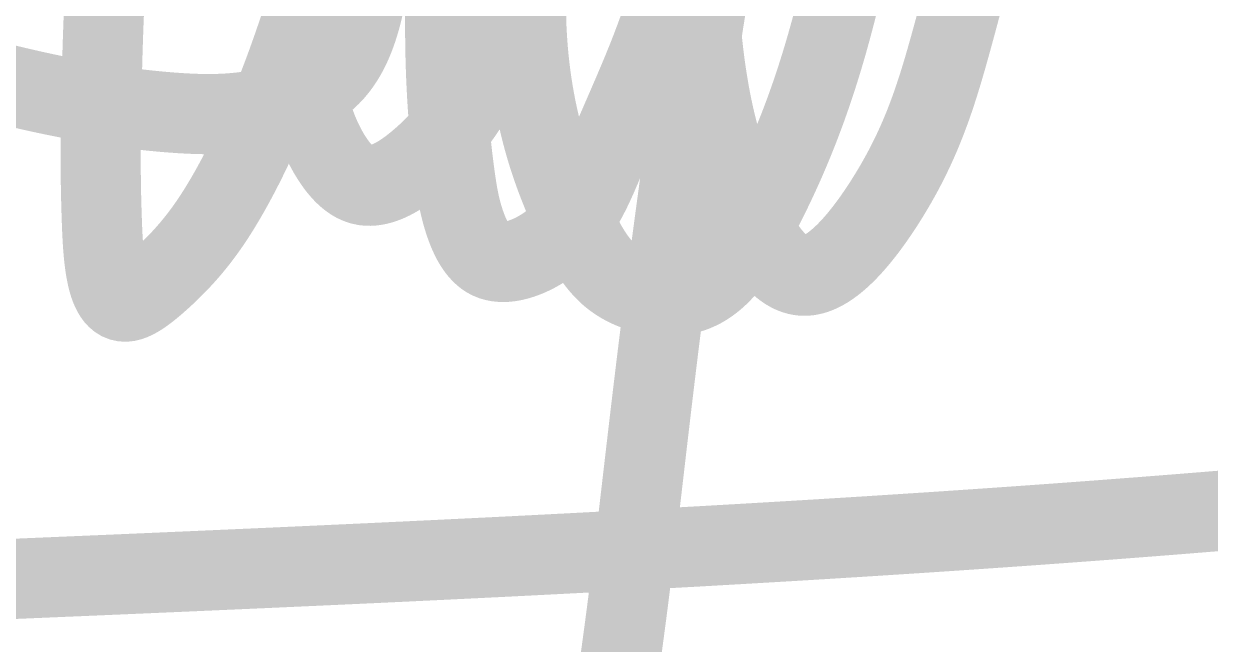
# Model space of a CAD drawing. Header units: millimetres. Extents: x 142758 to 365363, y -504867 to -415100.
# Drawn here: x 266373 to 266597.7, y -471196.3 to -471078.9 of the extents above; entities that cross this region are included whole.
import ezdxf
from ezdxf.enums import TextEntityAlignment as Align

# ---------------------------------------------------------------- set-up
doc = ezdxf.new("R2010")
doc.units = ezdxf.units.MM
doc.header["$LTSCALE"] = 20
doc.header["$MEASUREMENT"] = 0
for name, color, linetype, lineweight in [('LC ISO', 153, 'Continuous', 13), ('LC Net thay', 7, 'Continuous', 25), ('LC Text1', 3, 'Continuous', 20)]:
    doc.layers.add(name, color=color, linetype=linetype, lineweight=lineweight)
doc.styles.add('Khungten', font='VHAVAN.TTF', dxfattribs={"width": 0.9, "height": 5000})
doc.styles.add('Title', font='VHBLACK.TTF', dxfattribs={"width": 0.8})

# ---------------------------------------------------------------- blocks, each defined once
blk = doc.blocks.new('Mr. Giang')
at = {"layer": 'LC ISO', "const_width": 50}
for points in [[(2924.86, 205.14), (2926.64, 204.69), (2928.42, 204.23), (2930.2, 203.78), (2931.31, 203.51), (2933.77, 202.89), (2935.55, 202.45), (2937.33, 202.01), (2939.12, 201.58), (2940.91, 201.14), (2942.69, 200.71), (2944.48, 200.29), (2946.27, 199.86), (2948.06, 199.45), (2949.85, 199.03), (2951.64, 198.62), (2953.44, 198.21), (2955.23, 197.8), (2957.03, 197.4), (2958.82, 197), (2960.62, 196.61), (2962.41, 196.22), (2964.21, 195.83), (2966.01, 195.45), (2967.81, 195.08), (2969.61, 194.7), (2971.41, 194.33), (2973.21, 193.97), (2975.01, 193.61), (2976.81, 193.25), (2978.62, 192.9), (2980.42, 192.56), (2982.23, 192.22), (2984.03, 191.88), (2985.84, 191.55), (2987.64, 191.22), (2989.45, 190.9), (2991.26, 190.58), (2993.07, 190.27), (2994.88, 189.96), (2996.69, 189.66), (2998.5, 189.37), (3000.31, 189.08), (3002.12, 188.79), (3003.93, 188.52), (3005.74, 188.24), (3007.56, 187.98), (3009.37, 187.71), (3011.18, 187.46), (3013, 187.21), (3014.81, 186.96), (3016.63, 186.73), (3018.44, 186.5), (3020.26, 186.27), (3022.08, 186.05), (3023.9, 185.84), (3025.71, 185.63), (3027.53, 185.43), (3029.35, 185.24), (3031.17, 185.06), (3032.99, 184.88), (3034.81, 184.7), (3036.63, 184.54), (3038.45, 184.38), (3040.27, 184.23), (3042.09, 184.08), (3044.59, 183.9), (3045.73, 183.82), (3047.55, 183.69), (3049.38, 183.58), (3051.2, 183.48), (3053.02, 183.38), (3054.85, 183.3), (3056.67, 183.22), (3058.5, 183.16), (3060.32, 183.11), (3062.15, 183.08), (3063.97, 183.05), (3065.8, 183.05), (3067.63, 183.06), (3069.46, 183.08), (3071.29, 183.12), (3073.12, 183.18), (3074.95, 183.26), (3076.78, 183.35), (3078.61, 183.47), (3080.45, 183.6), (3082.28, 183.76), (3084.12, 183.93), (3085.95, 184.13), (3087.79, 184.36), (3089.63, 184.6), (3091.47, 184.87), (3093.31, 185.17), (3095.16, 185.49), (3097.03, 185.84), (3098.85, 186.21), (3100.69, 186.62), (3102.53, 187.05), (3104.37, 187.51), (3106.21, 187.99), (3108.04, 188.51), (3109.85, 189.06), (3111.66, 189.64), (3113.46, 190.25), (3115.24, 190.89), (3117.01, 191.56), (3118.76, 192.27), (3120.49, 193.01), (3122.2, 193.78), (3123.89, 194.59), (3125.56, 195.43), (3127.2, 196.31), (3128.82, 197.22), (3130.41, 198.17), (3131.96, 199.15), (3133.49, 200.17), (3134.98, 201.23), (3136.43, 202.33), (3137.85, 203.47), (3139.24, 204.64), (3140.58, 205.86), (3141.88, 207.12), (3143.63, 208.95), (3144.35, 209.75), (3145.51, 211.13), (3146.63, 212.54), (3147.71, 213.99), (3148.75, 215.48), (3149.75, 217), (3150.71, 218.56), (3151.63, 220.14), (3152.51, 221.75), (3153.35, 223.39), (3154.16, 225.05), (3154.94, 226.73), (3155.68, 228.44), (3156.39, 230.16), (3157.07, 231.91), (3157.72, 233.67), (3158.34, 235.44), (3158.93, 237.23), (3159.5, 239.02), (3160.03, 240.83), (3160.55, 242.64), (3161.04, 244.46), (3161.71, 247.07), (3161.96, 248.1), (3162.38, 249.93), (3162.79, 251.76), (3163.17, 253.58), (3163.54, 255.41), (3163.88, 257.24), (3164.21, 259.07), (3164.52, 260.9), (3164.81, 262.74), (3165.08, 264.57)], [(3001.31, 264.37), (3001.22, 262.47), (3001.13, 260.58), (3001.04, 258.69), (3000.95, 256.8), (3000.86, 254.92), (3000.78, 253.03), (3000.7, 251.15), (3000.62, 249.27), (3000.54, 247.39), (3000.46, 245.52), (3000.39, 243.64), (3000.31, 241.77), (3000.24, 239.91), (3000.17, 238.04), (3000.1, 236.18), (3000.04, 234.32), (2999.97, 232.47), (2999.91, 230.62), (2999.85, 228.77), (2999.79, 226.93), (2999.73, 225.09), (2999.67, 223.25), (2999.62, 221.42), (2999.56, 219.6), (2999.51, 217.77), (2999.46, 215.96), (2999.41, 214.15), (2999.36, 212.34), (2999.32, 210.54), (2999.27, 208.74), (2999.23, 206.95), (2999.18, 205.16), (2999.14, 203.38), (2999.1, 201.61), (2999.06, 199.84), (2999.03, 198.08), (2998.99, 196.32), (2998.96, 194.57), (2998.92, 192.83), (2998.89, 191.09), (2998.86, 189.36), (2998.83, 187.64), (2998.8, 185.92), (2998.77, 184.21), (2998.74, 182.51), (2998.72, 180.82), (2998.69, 179.13), (2998.67, 177.46), (2998.65, 175.78), (2998.63, 174.08), (2998.61, 172.47), (2998.59, 170.82), (2998.57, 169.17), (2998.55, 167.53), (2998.54, 165.89), (2998.52, 164.25), (2998.51, 162.61), (2998.5, 160.96), (2998.49, 159.3), (2998.49, 157.63), (2998.49, 155.96), (2998.49, 154.27), (2998.49, 152.57), (2998.5, 150.85), (2998.5, 149.11), (2998.52, 147.35), (2998.53, 145.58), (2998.55, 143.77), (2998.57, 141.95), (2998.6, 140.09), (2998.63, 138.21), (2998.66, 136.29), (2998.7, 134.34), (2998.74, 132.36), (2998.79, 130.34), (2998.84, 128.28), (2998.9, 126.18), (2998.96, 124.03), (2999.03, 121.85), (2999.1, 119.61), (2999.18, 117.34), (2999.26, 115), (2999.35, 112.63), (2999.45, 110.23), (2999.57, 107.8), (2999.7, 105.37), (2999.85, 102.92), (3000.02, 100.48), (3000.21, 98.06), (3000.43, 95.65), (3000.67, 93.28), (3000.95, 90.95), (3001.26, 88.67), (3001.6, 86.45), (3001.99, 84.29), (3002.41, 82.21), (3002.88, 80.22), (3003.39, 78.32), (3003.95, 76.52), (3004.57, 74.84), (3005.23, 73.28), (3005.95, 71.85), (3006.73, 70.56), (3007.57, 69.42), (3008.48, 68.44), (3009.45, 67.62), (3010.49, 66.98), (3011.59, 66.53), (3012.78, 66.27), (3014.12, 66.22), (3015.37, 66.36), (3016.77, 66.71), (3018.24, 67.24), (3019.76, 67.94), (3021.32, 68.77), (3022.92, 69.74), (3024.55, 70.82), (3026.19, 71.99), (3027.84, 73.25), (3029.49, 74.56), (3031.13, 75.91), (3032.76, 77.3), (3033.86, 78.26), (3035.92, 80.08), (3037.46, 81.48), (3038.96, 82.87), (3040.43, 84.25), (3041.88, 85.64), (3043.29, 87.03), (3044.68, 88.42), (3046.04, 89.81), (3047.38, 91.2), (3048.68, 92.58), (3049.97, 93.98), (3051.23, 95.37), (3052.46, 96.76), (3053.68, 98.16), (3054.87, 99.55), (3056.03, 100.95), (3057.18, 102.36), (3058.31, 103.76), (3059.42, 105.17), (3060.51, 106.58), (3061.58, 108), (3062.64, 109.42), (3063.68, 110.85), (3064.7, 112.28), (3065.71, 113.71), (3066.71, 115.15), (3067.69, 116.6), (3068.66, 118.05), (3069.61, 119.51), (3070.56, 120.98), (3071.49, 122.45), (3072.42, 123.93), (3073.33, 125.41), (3074.24, 126.91), (3075.14, 128.41), (3076.03, 129.92), (3076.92, 131.44), (3077.57, 132.56), (3078.68, 134.5), (3079.55, 136.04), (3080.42, 137.6), (3081.28, 139.16), (3082.13, 140.73), (3082.99, 142.31), (3083.83, 143.89), (3084.67, 145.49), (3085.51, 147.09), (3086.34, 148.7), (3087.17, 150.32), (3087.99, 151.94), (3088.81, 153.57), (3089.62, 155.21), (3090.43, 156.85), (3091.23, 158.51), (3092.03, 160.16), (3092.83, 161.83), (3093.62, 163.5), (3094.4, 165.18), (3095.18, 166.86), (3095.95, 168.55), (3096.72, 170.24), (3097.49, 171.94), (3098.25, 173.64), (3099.01, 175.35), (3099.76, 177.07), (3100.5, 178.79), (3101.24, 180.51), (3101.98, 182.24), (3102.71, 183.97), (3103.44, 185.71), (3104.16, 187.45), (3104.88, 189.19), (3105.6, 190.94), (3106.31, 192.69), (3107.01, 194.45), (3107.71, 196.21), (3108.41, 197.97), (3109.1, 199.74), (3109.78, 201.5), (3110.46, 203.27), (3111.14, 205.05), (3111.81, 206.82), (3112.48, 208.6), (3113.14, 210.38), (3113.8, 212.16), (3114.46, 213.94), (3115.11, 215.72), (3115.75, 217.51), (3116.39, 219.3), (3117.03, 221.08), (3117.66, 222.87), (3118.29, 224.66), (3118.91, 226.45), (3119.53, 228.24), (3120.15, 230.04), (3120.76, 231.83), (3121.36, 233.62), (3121.96, 235.41), (3122.56, 237.2), (3123.15, 238.99), (3123.74, 240.78), (3124.32, 242.57), (3124.9, 244.36), (3125.47, 246.15), (3126.04, 247.93), (3126.61, 249.72), (3127.17, 251.5), (3127.73, 253.28), (3128.28, 255.06), (3128.83, 256.84), (3129.38, 258.61), (3129.92, 260.39), (3130.45, 262.16), (3130.98, 263.93), (3131.51, 265.69)], [(3126.56, 266.11), (3126.47, 264.24), (3126.37, 262.37), (3126.28, 260.51), (3126.18, 258.64), (3126.09, 256.78), (3126, 254.92), (3125.92, 253.35), (3125.81, 251.21), (3125.72, 249.35), (3125.64, 247.5), (3125.55, 245.65), (3125.47, 243.8), (3125.39, 241.96), (3125.32, 240.11), (3125.26, 238.27), (3125.2, 236.43), (3125.15, 234.59), (3125.11, 232.75), (3125.08, 230.91), (3125.06, 229.08), (3125.05, 227.25), (3125.05, 225.42), (3125.06, 223.59), (3125.09, 221.76), (3125.13, 219.94), (3125.19, 218.11), (3125.26, 216.29), (3125.35, 214.47), (3125.46, 212.65), (3125.58, 210.83), (3125.73, 209.02), (3125.89, 207.21), (3126.07, 205.39), (3126.28, 203.58), (3126.51, 201.77), (3126.76, 199.97), (3127.03, 198.16), (3127.33, 196.36), (3127.66, 194.55), (3128.01, 192.75), (3128.39, 190.95), (3128.79, 189.16), (3129.23, 187.36), (3129.69, 185.56), (3130.19, 183.77), (3130.71, 181.98), (3131.27, 180.19), (3131.86, 178.4), (3132.49, 176.61), (3133.14, 174.82), (3133.84, 173.04), (3134.56, 171.25), (3135.33, 169.47), (3136.13, 167.69), (3136.97, 165.91), (3137.85, 164.13), (3138.62, 162.65), (3139.73, 160.58), (3140.73, 158.82), (3141.77, 157.08), (3142.85, 155.36), (3143.97, 153.68), (3145.12, 152.05), (3146.31, 150.47), (3147.54, 148.95), (3148.8, 147.5), (3150.1, 146.12), (3151.43, 144.83), (3152.8, 143.64), (3154.2, 142.55), (3155.63, 141.57), (3157.09, 140.71), (3158.59, 139.98), (3160.12, 139.38), (3160.98, 139.11), (3163.26, 138.62), (3164.87, 138.46), (3166.51, 138.42), (3168.17, 138.52), (3169.84, 138.74), (3171.54, 139.07), (3173.24, 139.52), (3174.96, 140.07), (3176.68, 140.71), (3178.41, 141.45), (3180.15, 142.28), (3181.88, 143.18), (3183.61, 144.16), (3185.34, 145.2), (3187.05, 146.31), (3188.76, 147.48), (3190.46, 148.69), (3192.14, 149.94), (3193.8, 151.24), (3195.44, 152.56), (3197.06, 153.92), (3198.66, 155.29), (3199.8, 156.3), (3201.76, 158.06), (3203.26, 159.47), (3204.74, 160.88), (3206.18, 162.3), (3207.6, 163.73), (3208.99, 165.16), (3210.36, 166.61), (3211.69, 168.06), (3213, 169.52), (3214.29, 170.99), (3215.54, 172.47), (3216.78, 173.95), (3217.98, 175.44), (3219.17, 176.94), (3220.33, 178.45), (3221.46, 179.97), (3222.58, 181.49), (3223.67, 183.01), (3224.73, 184.55), (3225.78, 186.09), (3226.8, 187.64), (3227.81, 189.2), (3228.79, 190.76), (3229.75, 192.33), (3230.7, 193.9), (3231.62, 195.48), (3232.53, 197.07), (3233.42, 198.66), (3234.29, 200.26), (3235.14, 201.86), (3235.98, 203.47), (3236.79, 205.08), (3237.6, 206.7), (3238.39, 208.33), (3239.16, 209.96), (3239.92, 211.59), (3240.66, 213.23), (3241.39, 214.88), (3242.1, 216.52), (3242.81, 218.18), (3243.5, 219.84), (3244.18, 221.5), (3244.84, 223.16), (3245.5, 224.83), (3246.14, 226.51), (3246.78, 228.18), (3247.4, 229.87), (3248.02, 231.55), (3248.63, 233.24), (3249.22, 234.93), (3249.81, 236.63), (3250.39, 238.32), (3250.97, 240.02), (3251.54, 241.73), (3252.1, 243.43), (3252.65, 245.14), (3253.2, 246.85), (3253.75, 248.57), (3254.29, 250.28), (3254.66, 251.47), (3255.36, 253.72), (3255.89, 255.45), (3256.41, 257.17), (3256.93, 258.9), (3257.45, 260.63), (3257.96, 262.36), (3258.47, 264.09), (3258.98, 265.83)], [(3213.81, 264.62), (3213.76, 262.78), (3213.71, 260.94), (3213.67, 259.1), (3213.63, 257.26), (3213.59, 255.43), (3213.56, 253.59), (3213.53, 251.75), (3213.51, 249.92), (3213.49, 248.08), (3213.47, 246.25), (3213.45, 244.42), (3213.44, 242.59), (3213.44, 240.76), (3213.44, 238.93), (3213.44, 237.11), (3213.44, 235.28), (3213.45, 233.46), (3213.47, 231.63), (3213.49, 229.81), (3213.51, 227.99), (3213.53, 226.17), (3213.56, 224.35), (3213.6, 222.53), (3213.63, 220.71), (3213.68, 218.9), (3213.72, 217.08), (3213.77, 215.27), (3213.83, 213.46), (3213.89, 211.65), (3213.95, 209.84), (3214.02, 208.03), (3214.09, 206.22), (3214.17, 204.41), (3214.25, 202.61), (3214.34, 200.8), (3214.43, 199), (3214.52, 197.2), (3214.62, 195.4), (3214.72, 193.6), (3214.83, 191.8), (3214.94, 190), (3215.06, 188.21), (3215.18, 186.41), (3215.31, 184.62), (3215.44, 182.82), (3215.58, 181.03), (3215.72, 179.24), (3215.87, 177.45), (3216.02, 175.67), (3216.17, 173.88), (3216.33, 172.1), (3216.5, 170.31), (3216.67, 168.53), (3216.84, 166.75), (3217.02, 164.97), (3217.21, 163.19), (3217.4, 161.41), (3217.6, 159.64), (3217.8, 157.86), (3218, 156.09), (3218.21, 154.32), (3218.43, 152.54), (3218.65, 150.77), (3218.88, 149.01), (3219.11, 147.24), (3219.35, 145.47), (3219.65, 143.24), (3219.84, 141.95), (3220.09, 140.18), (3220.36, 138.42), (3220.63, 136.66), (3220.92, 134.89), (3221.23, 133.12), (3221.56, 131.35), (3221.91, 129.57), (3222.28, 127.78), (3222.68, 125.99), (3223.11, 124.19), (3223.57, 122.38), (3224.07, 120.57), (3224.6, 118.74), (3225.17, 116.9), (3225.65, 115.42), (3226.43, 113.19), (3227.13, 111.32), (3227.88, 109.48), (3228.68, 107.65), (3229.53, 105.86), (3230.43, 104.12), (3231.39, 102.44), (3232.41, 100.84), (3233.49, 99.31), (3234.64, 97.88), (3235.85, 96.55), (3237.13, 95.35), (3238.47, 94.27), (3239.89, 93.34), (3241, 92.74), (3242.95, 91.94), (3244.59, 91.47), (3246.28, 91.15), (3248.02, 90.97), (3249.81, 90.92), (3251.64, 90.99), (3253.5, 91.18), (3255.38, 91.49), (3257.28, 91.9), (3259.18, 92.4), (3261.09, 93), (3262.99, 93.68), (3264.88, 94.43), (3266.74, 95.25), (3268.58, 96.13), (3270.39, 97.07), (3272.61, 98.33), (3273.86, 99.08), (3275.52, 100.15), (3277.13, 101.25), (3278.7, 102.38), (3280.22, 103.55), (3281.69, 104.76), (3283.12, 105.99), (3284.5, 107.26), (3285.85, 108.56), (3287.15, 109.88), (3288.42, 111.24), (3289.65, 112.62), (3290.84, 114.03), (3292, 115.46), (3293.12, 116.92), (3294.21, 118.4), (3295.28, 119.9), (3296.31, 121.42), (3297.31, 122.97), (3298.29, 124.53), (3299.24, 126.11), (3300.17, 127.7), (3301.07, 129.31), (3301.95, 130.94), (3302.82, 132.58), (3303.66, 134.23), (3304.49, 135.89), (3305.29, 137.57), (3306.09, 139.25), (3306.87, 140.94), (3307.64, 142.64), (3308.4, 144.34), (3309.14, 146.05), (3309.88, 147.77), (3310.62, 149.48), (3311.34, 151.2), (3312.07, 152.92), (3312.78, 154.64), (3313.5, 156.36), (3314.22, 158.08), (3314.82, 159.51), (3315.66, 161.5), (3316.38, 163.2), (3317.1, 164.9), (3317.82, 166.6), (3318.55, 168.29), (3319.28, 169.98), (3320, 171.67), (3320.73, 173.36), (3321.46, 175.04), (3322.19, 176.72), (3322.92, 178.4), (3323.65, 180.08), (3324.38, 181.76), (3325.1, 183.43), (3325.83, 185.11), (3326.56, 186.78), (3327.29, 188.45), (3328.01, 190.12), (3328.73, 191.8), (3329.46, 193.47), (3330.18, 195.14), (3330.9, 196.81), (3331.61, 198.49), (3332.33, 200.16), (3333.04, 201.84), (3333.75, 203.52), (3334.46, 205.19), (3335.16, 206.88), (3335.86, 208.56), (3336.56, 210.24), (3337.25, 211.93), (3337.94, 213.62), (3338.63, 215.31), (3339.31, 217.01), (3339.99, 218.71), (3340.67, 220.41), (3341.33, 222.12), (3342, 223.83), (3342.66, 225.55), (3343.31, 227.27), (3343.96, 228.99), (3344.61, 230.72), (3345.25, 232.46), (3345.88, 234.2), (3346.52, 235.98), (3347.13, 237.69), (3347.74, 239.45), (3348.35, 241.21), (3348.95, 242.98), (3349.55, 244.75), (3350.14, 246.53), (3350.72, 248.31), (3351.3, 250.1), (3351.87, 251.89), (3352.43, 253.68), (3352.99, 255.48), (3353.54, 257.28), (3354.09, 259.08), (3354.62, 260.88), (3355.15, 262.69), (3355.68, 264.5)], [(3264.04, 264.8), (3263.99, 262.98), (3263.94, 261.16), (3263.91, 259.33), (3263.88, 257.51), (3263.86, 255.69), (3263.85, 253.86), (3263.84, 252.03), (3263.85, 250.21), (3263.86, 248.38), (3263.89, 246.55), (3263.93, 244.55), (3263.97, 242.89), (3264.02, 241.06), (3264.08, 239.23), (3264.15, 237.39), (3264.23, 235.56), (3264.33, 233.73), (3264.43, 231.89), (3264.54, 230.06), (3264.66, 228.22), (3264.79, 226.39), (3264.93, 224.56), (3265.08, 222.72), (3265.24, 220.89), (3265.41, 219.06), (3265.59, 217.22), (3265.79, 215.39), (3265.99, 213.56), (3266.2, 211.73), (3266.42, 209.9), (3266.65, 208.08), (3266.9, 206.25), (3267.15, 204.43), (3267.42, 202.61), (3267.69, 200.79), (3267.98, 198.97), (3268.27, 197.15), (3268.58, 195.34), (3268.9, 193.52), (3269.22, 191.71), (3269.56, 189.91), (3269.91, 188.1), (3270.27, 186.3), (3270.64, 184.5), (3271.03, 182.7), (3271.42, 180.91), (3271.82, 179.12), (3272.24, 177.33), (3272.67, 175.55), (3273.11, 173.77), (3273.55, 172), (3274.02, 170.22), (3274.49, 168.46), (3274.97, 166.69), (3275.67, 164.22), (3275.97, 163.18), (3276.49, 161.43), (3277.02, 159.68), (3277.56, 157.94), (3278.11, 156.2), (3278.67, 154.46), (3279.25, 152.73), (3279.83, 151), (3280.43, 149.28), (3281.03, 147.56), (3281.65, 145.84), (3282.28, 144.13), (3282.91, 142.41), (3283.56, 140.71), (3284.22, 139), (3284.89, 137.3), (3285.57, 135.6), (3286.25, 133.9), (3286.95, 132.21), (3287.66, 130.51), (3288.38, 128.82), (3289.11, 127.13), (3289.84, 125.45), (3290.59, 123.76), (3291.34, 122.08), (3292.11, 120.4), (3292.88, 118.72), (3293.67, 117.04), (3294.46, 115.36), (3295.26, 113.69), (3296.06, 112.03), (3296.89, 110.34), (3297.72, 108.67), (3298.56, 107), (3299.42, 105.35), (3300.3, 103.7), (3301.19, 102.07), (3302.11, 100.45), (3303.05, 98.85), (3304.02, 97.28), (3305.02, 95.72), (3306.05, 94.19), (3307.11, 92.68), (3308.21, 91.21), (3309.34, 89.77), (3310.52, 88.36), (3311.74, 86.99), (3313, 85.66), (3314.31, 84.38), (3315.66, 83.13), (3317.07, 81.93), (3318.29, 80.97), (3320.05, 79.69), (3321.62, 78.65), (3323.23, 77.65), (3324.89, 76.72), (3326.59, 75.83), (3328.33, 75.01), (3330.1, 74.24), (3331.9, 73.52), (3333.72, 72.87), (3335.58, 72.27), (3337.45, 71.73), (3339.33, 71.26), (3341.24, 70.84), (3343.15, 70.49), (3345.06, 70.2), (3346.98, 69.98), (3348.9, 69.82), (3350.81, 69.72), (3352.72, 69.7), (3354.62, 69.74), (3356.5, 69.84), (3358.36, 70.02), (3360.2, 70.27), (3362.02, 70.59), (3363.8, 70.98), (3365.56, 71.44), (3367.55, 72.07), (3368.96, 72.59), (3370.6, 73.27), (3372.21, 74.02), (3373.78, 74.84), (3375.31, 75.72), (3376.81, 76.67), (3378.28, 77.68), (3379.71, 78.74), (3381.11, 79.86), (3382.48, 81.04), (3383.82, 82.26), (3385.13, 83.53), (3386.41, 84.85), (3387.67, 86.21), (3388.89, 87.61), (3390.1, 89.05), (3391.28, 90.53), (3392.44, 92.04), (3393.57, 93.58), (3394.69, 95.15), (3395.78, 96.74), (3396.86, 98.36), (3397.91, 100), (3398.95, 101.66), (3399.98, 103.33), (3400.98, 105.02), (3401.98, 106.72), (3402.96, 108.43), (3403.93, 110.15), (3404.88, 111.87), (3406.2, 114.26), (3406.76, 115.31), (3407.69, 117.03), (3408.61, 118.75), (3409.52, 120.47), (3410.42, 122.19), (3411.31, 123.9), (3412.2, 125.62), (3413.07, 127.33), (3413.94, 129.04), (3414.79, 130.75), (3415.64, 132.46), (3416.48, 134.17), (3417.32, 135.88), (3418.14, 137.58), (3418.96, 139.29), (3419.77, 140.99), (3420.57, 142.7), (3421.36, 144.4), (3422.14, 146.1), (3422.92, 147.8), (3423.69, 149.5), (3424.45, 151.2), (3425.2, 152.9), (3425.95, 154.6), (3426.69, 156.3), (3427.42, 158), (3428.14, 159.7), (3428.86, 161.4), (3429.57, 163.1), (3430.27, 164.79), (3430.97, 166.49), (3431.66, 168.19), (3432.34, 169.89), (3433.02, 171.58), (3433.69, 173.28), (3434.35, 174.98), (3435, 176.67), (3435.65, 178.37), (3436.3, 180.07), (3436.93, 181.77), (3437.56, 183.47), (3438.19, 185.17), (3438.81, 186.87), (3439.42, 188.57), (3440.02, 190.27), (3440.62, 191.97), (3441.22, 193.67), (3441.81, 195.37), (3442.39, 197.07), (3442.97, 198.78), (3443.54, 200.48), (3444.1, 202.19), (3444.66, 203.89), (3445.22, 205.6), (3445.77, 207.31), (3446.32, 209.02), (3446.85, 210.73), (3447.39, 212.44), (3447.92, 214.15), (3448.44, 215.86), (3448.96, 217.58), (3449.48, 219.29), (3449.99, 221.01), (3450.5, 222.73), (3451, 224.45), (3451.5, 226.17), (3451.99, 227.9), (3452.48, 229.62), (3452.96, 231.35), (3453.44, 233.08), (3453.92, 234.81), (3454.39, 236.54), (3454.86, 238.27), (3455.32, 240.01), (3455.78, 241.75), (3456.24, 243.48), (3456.73, 245.36), (3457.14, 246.97), (3457.59, 248.71), (3458.03, 250.46), (3458.47, 252.21), (3458.9, 253.96), (3459.33, 255.72), (3459.76, 257.47), (3460.18, 259.23), (3460.6, 260.99), (3461.01, 262.76), (3461.43, 264.52)], [(3371.91, 265.47), (3371.91, 263.63), (3371.92, 261.79), (3371.94, 259.95), (3371.98, 258.11), (3372.02, 256.26), (3372.05, 254.9), (3372.13, 252.57), (3372.2, 250.72), (3372.28, 248.87), (3372.38, 247.02), (3372.48, 245.17), (3372.59, 243.32), (3372.71, 241.47), (3372.83, 239.62), (3372.97, 237.77), (3373.12, 235.92), (3373.27, 234.07), (3373.44, 232.23), (3373.61, 230.39), (3373.79, 228.55), (3373.97, 226.72), (3374.17, 224.89), (3374.37, 223.06), (3374.58, 221.24), (3374.8, 219.42), (3375.03, 217.61), (3375.26, 215.8), (3375.5, 214), (3375.75, 212.21), (3376, 210.42), (3376.26, 208.64), (3376.53, 206.87), (3376.8, 205.1), (3377.19, 202.68), (3377.36, 201.6), (3377.66, 199.85), (3377.95, 198.12), (3378.26, 196.39), (3378.57, 194.67), (3378.9, 192.94), (3379.23, 191.22), (3379.57, 189.5), (3379.92, 187.78), (3380.28, 186.05), (3380.65, 184.32), (3381.04, 182.58), (3381.43, 180.83), (3381.84, 179.08), (3382.26, 177.32), (3382.7, 175.54), (3383.14, 173.76), (3383.61, 171.96), (3384.09, 170.14), (3384.58, 168.31), (3385.09, 166.46), (3385.62, 164.59), (3386.16, 162.7), (3386.72, 160.78), (3387.3, 158.85), (3387.65, 157.71), (3388.52, 154.9), (3389.16, 152.89), (3389.81, 150.86), (3390.49, 148.82), (3391.18, 146.76), (3391.89, 144.69), (3392.62, 142.61), (3393.37, 140.53), (3394.13, 138.44), (3394.91, 136.35), (3395.71, 134.26), (3396.53, 132.18), (3397.36, 130.11), (3398.21, 128.04), (3399.08, 125.99), (3399.96, 123.95), (3400.86, 121.93), (3401.78, 119.93), (3402.71, 117.95), (3403.66, 116), (3404.63, 114.07), (3405.61, 112.18), (3406.61, 110.32), (3407.62, 108.5), (3408.64, 106.71), (3409.69, 104.97), (3410.74, 103.27), (3411.81, 101.61), (3412.9, 100.01), (3414, 98.46), (3415.12, 96.96), (3416.24, 95.52), (3417.39, 94.14), (3418.54, 92.82), (3419.71, 91.57), (3420.9, 90.38), (3422.1, 89.27), (3423.31, 88.23), (3424.53, 87.26), (3425.77, 86.37), (3427.01, 85.56), (3428.28, 84.84), (3429.55, 84.2), (3430.84, 83.65), (3432.13, 83.2), (3433.44, 82.83), (3434.77, 82.57), (3436.1, 82.4), (3437.19, 82.34), (3438.8, 82.37), (3440.17, 82.51), (3441.54, 82.75), (3442.93, 83.08), (3444.32, 83.5), (3445.72, 84.01), (3447.12, 84.61), (3448.53, 85.29), (3449.95, 86.05), (3451.36, 86.89), (3452.78, 87.8), (3454.2, 88.78), (3455.62, 89.84), (3457.04, 90.95), (3458.46, 92.13), (3459.88, 93.37), (3461.29, 94.66), (3462.7, 96.01), (3464.11, 97.41), (3465.51, 98.86), (3466.9, 100.35), (3468.29, 101.88), (3469.66, 103.45), (3471.03, 105.06), (3472.39, 106.7), (3473.73, 108.37), (3475.07, 110.07), (3476.39, 111.79), (3477.7, 113.53), (3478.99, 115.29), (3480.27, 117.07), (3481.53, 118.86), (3482.77, 120.66), (3484, 122.46), (3485.2, 124.27), (3486.39, 126.07), (3487.56, 127.88), (3488.73, 129.73), (3489.82, 131.47), (3490.92, 133.26), (3492, 135.03), (3493.06, 136.8), (3494.09, 138.56), (3495.1, 140.32), (3496.1, 142.07), (3497.07, 143.81), (3498.03, 145.54), (3498.96, 147.27), (3499.88, 148.99), (3500.78, 150.71), (3501.66, 152.42), (3502.52, 154.13), (3503.37, 155.83), (3504.19, 157.52), (3505.01, 159.22), (3505.8, 160.9), (3506.58, 162.59), (3507.35, 164.27), (3508.1, 165.95), (3508.84, 167.62), (3509.56, 169.29), (3510.27, 170.96), (3510.96, 172.63), (3511.65, 174.29), (3512.32, 175.95), (3512.98, 177.61), (3513.62, 179.27), (3514.26, 180.93), (3514.88, 182.59), (3515.5, 184.25), (3516.1, 185.9), (3516.7, 187.56), (3517.28, 189.22), (3517.86, 190.87), (3518.43, 192.53), (3518.99, 194.19), (3519.54, 195.85), (3520.08, 197.51), (3520.62, 199.17), (3521.15, 200.84), (3521.68, 202.5), (3522.2, 204.17), (3522.71, 205.84), (3523.22, 207.52), (3523.73, 209.2), (3524.23, 210.88), (3524.72, 212.56), (3525.22, 214.25), (3525.71, 215.94), (3526.2, 217.64), (3526.68, 219.34), (3527.17, 221.05), (3527.65, 222.76), (3528.13, 224.48), (3528.72, 226.58), (3529.09, 227.93), (3529.57, 229.67), (3530.05, 231.41), (3530.53, 233.15), (3531.01, 234.91), (3531.49, 236.66), (3531.97, 238.42), (3532.45, 240.19), (3532.93, 241.96), (3533.4, 243.74), (3533.88, 245.51), (3534.35, 247.3), (3534.82, 249.08), (3535.29, 250.88), (3535.76, 252.67), (3536.23, 254.47), (3536.7, 256.27), (3537.16, 258.07), (3537.63, 259.88), (3538.09, 261.69), (3538.55, 263.5), (3539.01, 265.31)], [(3378.74, 265.04), (3378.43, 263.24), (3378.12, 261.44), (3377.82, 259.64), (3377.52, 257.84), (3377.22, 256.04), (3376.92, 254.24), (3376.62, 252.43), (3376.33, 250.63), (3376.03, 248.83), (3375.74, 247.03), (3375.45, 245.22), (3375.16, 243.42), (3374.87, 241.61), (3374.59, 239.81), (3374.3, 238.01), (3374.02, 236.2), (3373.74, 234.4), (3373.45, 232.59), (3373.17, 230.79), (3372.89, 228.98), (3372.61, 227.17), (3372.34, 225.37), (3372.03, 223.39), (3371.78, 221.76), (3371.51, 219.95), (3371.23, 218.14), (3370.95, 216.33), (3370.68, 214.53), (3370.41, 212.72), (3370.13, 210.91), (3369.86, 209.1), (3369.59, 207.3), (3369.32, 205.49), (3369.05, 203.68), (3368.78, 201.87), (3368.51, 200.06), (3368.24, 198.25), (3367.97, 196.44), (3367.7, 194.63), (3367.44, 192.82), (3367.17, 191.01), (3366.9, 189.2), (3366.64, 187.39), (3366.37, 185.58), (3366.11, 183.77), (3365.84, 181.96), (3365.58, 180.15), (3365.32, 178.34), (3365.06, 176.53), (3364.8, 174.72), (3364.54, 172.9), (3364.27, 171.09), (3364.02, 169.28), (3363.76, 167.47), (3363.5, 165.66), (3363.24, 163.84), (3362.98, 162.03), (3362.73, 160.22), (3362.47, 158.4), (3362.21, 156.59), (3361.96, 154.78), (3361.7, 152.96), (3361.45, 151.15), (3361.2, 149.34), (3360.94, 147.52), (3360.69, 145.71), (3360.44, 143.89), (3360.19, 142.08), (3359.94, 140.26), (3359.69, 138.45), (3359.44, 136.64), (3359.19, 134.82), (3358.94, 133.01), (3358.69, 131.19), (3358.44, 129.37), (3358.19, 127.56), (3357.95, 125.74), (3357.7, 123.93), (3357.46, 122.11), (3357.21, 120.3), (3356.97, 118.48), (3356.72, 116.66), (3356.48, 114.85), (3356.23, 113.03), (3355.99, 111.21), (3355.75, 109.4), (3355.51, 107.58), (3355.27, 105.76), (3355.03, 103.95), (3354.79, 102.13), (3354.55, 100.31), (3354.31, 98.49), (3354.07, 96.68), (3353.83, 94.86), (3353.59, 93.04), (3353.35, 91.22), (3353.12, 89.4), (3352.88, 87.59), (3352.64, 85.77), (3352.41, 83.95), (3352.17, 82.13), (3351.94, 80.31), (3351.71, 78.49), (3351.47, 76.68), (3351.24, 74.86), (3351.01, 73.04), (3350.77, 71.22), (3350.54, 69.4), (3350.31, 67.58), (3350.08, 65.76), (3349.85, 63.94), (3349.62, 62.12), (3349.39, 60.3), (3349.16, 58.48), (3348.93, 56.66), (3348.7, 54.84), (3348.47, 53.03), (3348.25, 51.21), (3348.02, 49.39), (3347.79, 47.57), (3347.57, 45.75), (3347.34, 43.93), (3347.11, 42.11), (3346.89, 40.29), (3346.66, 38.46), (3346.44, 36.64), (3346.22, 34.82), (3345.99, 33), (3345.77, 31.18), (3345.55, 29.36), (3345.32, 27.54), (3345.1, 25.72), (3344.88, 23.9), (3344.66, 22.08), (3344.44, 20.26), (3344.22, 18.44), (3344, 16.62), (3343.78, 14.8), (3343.56, 12.98), (3343.34, 11.16), (3343.12, 9.33), (3342.9, 7.51), (3342.69, 5.69), (3342.47, 3.87), (3342.25, 2.05), (3342.03, 0.23), (3341.82, -1.59), (3341.6, -3.41), (3341.29, -6.04), (3341.17, -7.06), (3340.96, -8.88), (3340.74, -10.7), (3340.53, -12.52), (3340.31, -14.34), (3340.1, -16.16), (3339.89, -17.98), (3339.67, -19.8), (3339.46, -21.63), (3339.25, -23.45), (3339.03, -25.27), (3338.82, -27.09), (3338.61, -28.91), (3338.4, -30.73), (3338.18, -32.55), (3337.97, -34.37), (3337.76, -36.2), (3337.55, -38.02), (3337.33, -39.84), (3337.12, -41.66), (3336.91, -43.48), (3336.7, -45.3), (3336.48, -47.12), (3336.27, -48.94), (3336.06, -50.76), (3335.85, -52.58), (3335.63, -54.4), (3335.42, -56.23), (3335.21, -58.05), (3334.99, -59.87), (3334.78, -61.69), (3334.57, -63.51), (3334.35, -65.33), (3334.14, -67.15), (3333.92, -68.97), (3333.71, -70.79), (3333.49, -72.61), (3333.28, -74.43), (3333.06, -76.25), (3332.84, -78.07), (3332.63, -79.89), (3332.41, -81.71), (3332.19, -83.53), (3331.97, -85.34), (3331.75, -87.16), (3331.53, -88.98), (3331.31, -90.8), (3331.09, -92.62), (3330.87, -94.44), (3330.65, -96.26), (3330.43, -98.08), (3330.2, -99.89), (3329.98, -101.71), (3329.75, -103.53), (3329.53, -105.35), (3329.3, -107.16), (3329.08, -108.98), (3328.85, -110.8), (3328.62, -112.62), (3328.39, -114.43), (3328.16, -116.25), (3327.93, -118.07), (3327.7, -119.88), (3327.47, -121.7), (3327.23, -123.52), (3327, -125.33), (3326.76, -127.15), (3326.53, -128.96), (3326.29, -130.78), (3326.05, -132.59), (3325.81, -134.41), (3325.57, -136.22), (3325.33, -138.04), (3325.09, -139.85), (3324.84, -141.67), (3324.6, -143.48), (3324.35, -145.29), (3324.11, -147.11), (3323.86, -148.92), (3323.61, -150.73), (3323.36, -152.55), (3323.11, -154.36), (3322.85, -156.17), (3322.6, -157.98), (3322.34, -159.8), (3322.18, -160.94), (3321.83, -163.42), (3321.57, -165.23), (3321.31, -167.04), (3321.05, -168.85), (3320.78, -170.66), (3320.52, -172.47)], [(2916.84, -107.83), (2927.67, -107.37), (2938.51, -106.91), (2949.34, -106.45), (2960.18, -105.99), (2971.01, -105.53), (2981.85, -105.07), (2992.68, -104.61), (3003.52, -104.15), (3014.35, -103.68), (3025.19, -103.21), (3036.03, -102.74), (3046.86, -102.27), (3057.7, -101.8), (3068.53, -101.32), (3079.37, -100.84), (3090.2, -100.36), (3101.04, -99.88), (3111.88, -99.39), (3122.71, -98.9), (3133.55, -98.41), (3144.38, -97.91), (3155.22, -97.41), (3166.05, -96.91), (3176.89, -96.4), (3187.72, -95.89), (3198.56, -95.37), (3209.39, -94.85), (3220.23, -94.32), (3231.06, -93.79), (3241.89, -93.26), (3252.73, -92.72), (3263.56, -92.17), (3274.39, -91.62), (3285.22, -91.06), (3296.05, -90.5), (3306.89, -89.93), (3317.72, -89.36), (3328.55, -88.78), (3339.38, -88.19), (3350.21, -87.6), (3361.04, -87), (3371.86, -86.4), (3382.69, -85.78), (3393.52, -85.16), (3404.35, -84.53), (3415.17, -83.9), (3426, -83.26), (3436.82, -82.61), (3447.65, -81.95), (3458.47, -81.28), (3469.3, -80.61), (3480.12, -79.93), (3490.94, -79.23), (3501.76, -78.53), (3512.58, -77.83), (3523.4, -77.11), (3534.22, -76.38), (3545.04, -75.64), (3555.86, -74.9), (3566.67, -74.14), (3577.49, -73.38), (3588.3, -72.6), (3599.12, -71.82), (3609.93, -71.02), (3620.74, -70.22), (3631.55, -69.4), (3642.36, -68.57), (3650.85, -67.92), (3663.98, -66.89), (3674.79, -66.03), (3685.59, -65.16), (3696.4, -64.28), (3707.2, -63.39), (3718.01, -62.48)]]:
    blk.add_lwpolyline(points, dxfattribs=at)
blk = doc.blocks.new('lcdi fix')
at = {"layer": 'LC ISO', "xscale": 0.5517597067242362, "yscale": 0.5517597067242362, "zscale": 0.5517597067242362}
blk.add_blockref('Mr. Giang', (37411.43, -913.19), dxfattribs=at)
at = {"color": 7, "style": 'Khungten', "width": 0.8}
for tag, p in [('REVISION', (39498.75, -10746.3)), ('NGAYHT', (39546.07, -11609.37))]:
    blk.add_attdef(tag, text='', height=200, dxfattribs=at).set_placement(p, align=Align.CENTER)
at = {"layer": 'LC Text1', "style": 'Title', "width": 1.485915}
for tag, p, p2 in [('TENBANVE1', (36912.66, -8885.76), (40339.14, -8885.76)), ('TENBANVE2', (36912.66, -9562.47), (40339.14, -9562.47))]:
    blk.add_attdef(tag, text='', height=250, dxfattribs=at).set_placement(p, p2, align=Align.FIT)
at = {"layer": 'LC Text1', "style": 'Title', "width": 0.7}
blk.add_attdef('SOBANVE', text='', height=250, dxfattribs=at).set_placement((39561.98, -13896.18), align=Align.CENTER)

msp = doc.modelspace()

# ---------------------------------------------------------------- block references
at = {"layer": 'LC Net thay', "xscale": 0.55, "yscale": 0.55, "zscale": 0.55}
msp.add_blockref('lcdi fix', (244901.34, -470649.28), dxfattribs=at)

doc.saveas('drawing.dxf')
